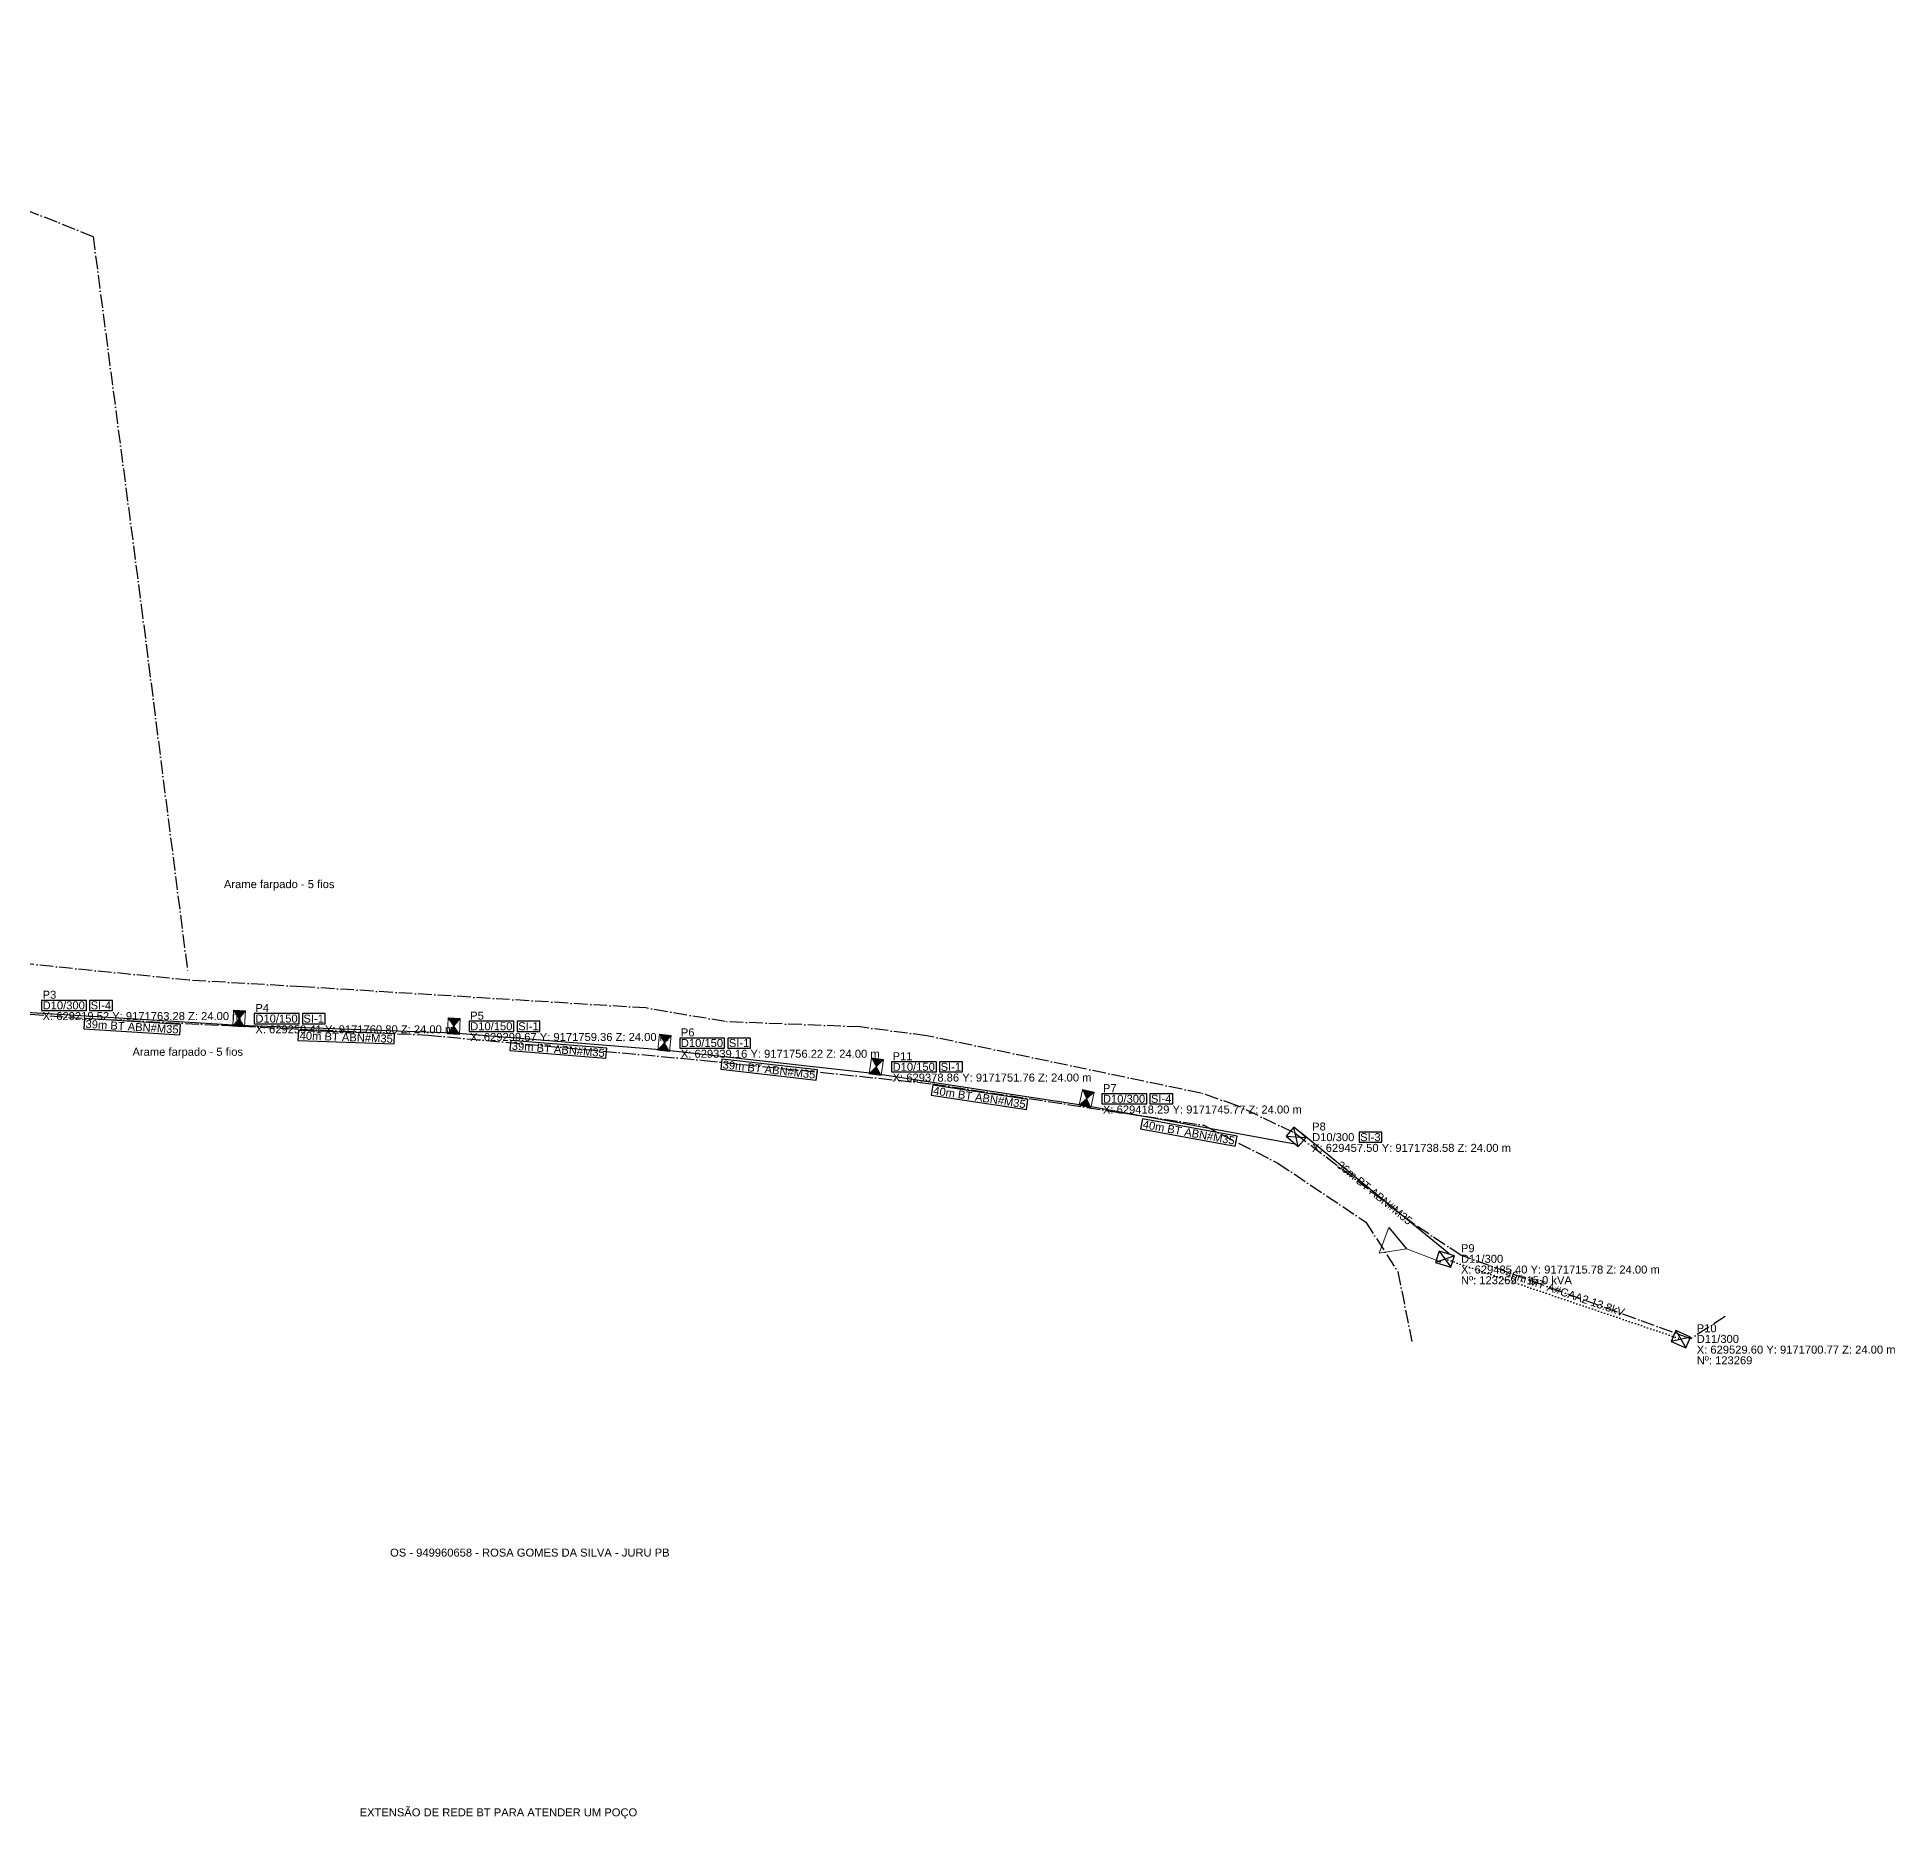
# Model space of a CAD drawing. Header units: metres. Extents: x 628954 to 629570, y 9171611 to 9171961.
# Drawn here: x 629221.5 to 629569.7, y 9171610.8 to 9171944.7 of the extents above; entities that cross this region are included whole.
import ezdxf
from ezdxf.enums import TextEntityAlignment as Align

# ---------------------------------------------------------------- set-up
doc = ezdxf.new("R2010")
doc.units = ezdxf.units.M
doc.linetypes.add('DASHDOT', pattern=[3.556, 2.54, -0.508, 0, -0.508])
doc.linetypes.add('DOT', pattern=[0.508, 0, -0.508])
for name, color, linetype in [('CERCA', 8, 'DASHDOT'), ('PONTO FOTO', 4, 'CONTINUOUS'), ('POSTE', 3, 'CONTINUOUS'), ('Poste dt', 3, 'Continuous'), ('Poste Existente', 3, 'Continuous'), ('REDE PRIMARIA - Manter', 1, 'DOT'), ('REDE SECUNDARIA - Instalar', 5, 'CONTINUOUS'), ('REDE SECUNDARIA - Manter', 5, 'CONTINUOUS'), ('TEXTOS A IMPLANTAR', 1, 'CONTINUOUS'), ('TEXTOS EXISTENTES', 7, 'CONTINUOUS'), ('TEXTOS MAPA', 8, 'CONTINUOUS'), ('TRAFO', 7, 'CONTINUOUS')]:
    doc.layers.add(name, color=color, linetype=linetype)
doc.layers.add('TRAFO A IMPLANTAR', color=7, linetype='Continuous', lineweight=9)
doc.styles.add('ARIAL', font='arial.ttf')

# ---------------------------------------------------------------- blocks, each defined once
blk = doc.blocks.new('dtp')
at = {"linetype": 'Continuous', "lineweight": 0, "ltscale": 0.01}
h = blk.add_hatch(color=0, dxfattribs=at)
h.paths.add_polyline_path([(-1.12, 1.5), (0, 0), (1.12, 1.5)])
h.paths.add_polyline_path([(-1.12, -1.5), (1.12, -1.5), (0, 0)])
at = {"color": 0, "lineweight": 0}
for p, q in [((-1.12, -1.5), (1.12, 1.5)), ((-1.12, 1.5), (1.12, -1.5)), ((1.12, 1.5), (-1.12, 1.5)), ((-1.12, 1.5), (-1.12, -1.5)), ((1.12, -1.5), (1.12, 1.5)), ((-1.12, -1.5), (1.12, -1.5))]:
    blk.add_line(p, q, dxfattribs=at)
blk = doc.blocks.new('PosteDtProjetado')
at = {"layer": 'Poste dt', "rotation": 180}
blk.add_blockref('dtp', (-0.05948, 0.026162), dxfattribs=at)
at = {"layer": 'poste', "ltscale": 0.01}
for tag, p in [('MODELO', (-3.273471, 2.731691)), ('COD', (1.964351, -1.493983))]:
    blk.add_attdef(tag, p, '', height=1.6, dxfattribs=at)
blk = doc.blocks.new('dt')
at = {"color": 0}
for p, q in [((1.120087, 1.5), (-1.120087, 1.5)), ((-1.120087, 1.5), (-1.120087, -1.5)), ((-1.120087, 1.5), (1.120087, -1.5)), ((-1.120087, -1.5), (1.120087, 1.5)), ((1.120087, -1.5), (1.120087, 1.5)), ((-1.120087, -1.5), (1.120087, -1.5))]:
    blk.add_line(p, q, dxfattribs=at)
for tag, p in [('MODELO', (-2.878805, 2.548923)), ('COD', (1.996674, -1.514935))]:
    blk.add_attdef(tag, p, '', height=1.6, dxfattribs=at)
blk = doc.blocks.new('PosteDtExistente')
at = {"layer": 'Poste Existente', "rotation": 180}
blk.add_blockref('dt', (-0.036594, -0.043517), dxfattribs=at)
at = {"layer": 'poste'}
for tag, p in [('MODELO', (-2.878805, 2.548923)), ('COD', (1.996674, -1.514935))]:
    blk.add_attdef(tag, p, '', height=1.6, dxfattribs=at)
blk = doc.blocks.new('TransformadorSemChaveExistente', base_point=(7.59, 0.14))
blk.add_line((9.58, 12), (6.92, 7.57))
at = {"layer": 'TRAFO A IMPLANTAR'}
for p, q in [((9.58, 12), (4.41, 12.09)), ((4.41, 12.09), (6.92, 7.57)), ((6.92, 7.57), (6.8, 0.86))]:
    blk.add_line(p, q, dxfattribs=at)
blk.add_circle((6.8, 0.86), 0.14, dxfattribs=at)

msp = doc.modelspace()

# ---------------------------------------------------------------- linework, layer by layer
at = {"layer": 'CERCA'}
for points in [[(629137.84, 9171944.74), (629231.98, 9171907.4), (629241.01, 9171838.22), (629249.72, 9171769.43)], [(628965.81, 9171776.98), (629012.87, 9171779.54), (629058.48, 9171778.91), (629074.08, 9171778.95), (629091.8, 9171774.86), (629119.38, 9171770.98), (629146.77, 9171767.55), (629191.06, 9171764.1), (629227.38, 9171761.04), (629256.21, 9171759.55), (629294.78, 9171757.71), (629346.53, 9171752.98), (629389.36, 9171748.58), (629440.21, 9171740.81), (629454.08, 9171733.72), (629470.57, 9171722.68), (629476.58, 9171713.36), (629479.19, 9171700.3)], [(629537.93, 9171704.95), (629531.47, 9171700.82), (629488.46, 9171716.42), (629479.7, 9171722.19), (629457.02, 9171739.49), (629446.35, 9171744.54), (629439.71, 9171746.83), (629388.25, 9171757.59), (629375.79, 9171759.24), (629350.49, 9171760.24), (629335.61, 9171762.8), (629271.39, 9171766.76), (629249.97, 9171768), (629160.94, 9171776.99)]]:
    msp.add_lwpolyline(points, dxfattribs=at)
at = {"layer": 'REDE PRIMARIA - Manter'}
msp.add_lwpolyline([(629485.4, 9171715.78), (629529.6, 9171700.77)], dxfattribs=at)
at = {"layer": 'REDE SECUNDARIA - Instalar'}
for points in [[(629219.44, 9171762.03), (629259.33, 9171759.55)], [(629259.37, 9171759.55), (629299.63, 9171758.11)], [(629299.58, 9171758.11), (629339.06, 9171754.97)], [(629339.02, 9171754.98), (629378.72, 9171750.52)], [(629378.67, 9171750.52), (629418.1, 9171744.53)], [(629418.06, 9171744.54), (629457.27, 9171737.36)]]:
    msp.add_lwpolyline(points, dxfattribs=at)
at = {"layer": 'REDE SECUNDARIA - Manter'}
msp.add_lwpolyline([(629486.19, 9171716.75), (629458.29, 9171739.55)], dxfattribs=at)
at = {"layer": 'TEXTOS A IMPLANTAR'}
for points in [[(629222.32, 9171762.33), (629230.72, 9171762.33), (629230.72, 9171764.23), (629222.32, 9171764.23), (629222.32, 9171762.33)], [(629231.32, 9171762.33), (629235.6, 9171762.33), (629235.6, 9171764.23), (629231.32, 9171764.23), (629231.32, 9171762.33)], [(629262.21, 9171759.85), (629270.61, 9171759.85), (629270.61, 9171761.75), (629262.21, 9171761.75), (629262.21, 9171759.85)], [(629271.21, 9171759.85), (629275.5, 9171759.85), (629275.5, 9171761.75), (629271.21, 9171761.75), (629271.21, 9171759.85)], [(629230.23, 9171758.9), (629248.24, 9171757.79), (629248.36, 9171759.68), (629230.35, 9171760.8), (629230.23, 9171758.9)], [(629270.39, 9171756.71), (629288.43, 9171756.06), (629288.49, 9171757.96), (629270.46, 9171758.6), (629270.39, 9171756.71)], [(629302.47, 9171758.41), (629310.88, 9171758.41), (629310.88, 9171760.31), (629302.47, 9171760.31), (629302.47, 9171758.41)], [(629311.48, 9171758.41), (629315.76, 9171758.41), (629315.76, 9171760.31), (629311.48, 9171760.31), (629311.48, 9171758.41)], [(629310.13, 9171754.82), (629328.12, 9171753.38), (629328.27, 9171755.28), (629310.28, 9171756.71), (629310.13, 9171754.82)], [(629341.96, 9171755.27), (629350.36, 9171755.27), (629350.36, 9171757.17), (629341.96, 9171757.17), (629341.96, 9171755.27)], [(629350.96, 9171755.27), (629355.24, 9171755.27), (629355.24, 9171757.17), (629350.96, 9171757.17), (629350.96, 9171755.27)], [(629349.63, 9171751.32), (629367.56, 9171749.3), (629367.78, 9171751.19), (629349.84, 9171753.21), (629349.63, 9171751.32)], [(629381.66, 9171750.81), (629390.06, 9171750.81), (629390.06, 9171752.71), (629381.66, 9171752.71), (629381.66, 9171750.81)], [(629390.66, 9171750.81), (629394.94, 9171750.81), (629394.94, 9171752.71), (629390.66, 9171752.71), (629390.66, 9171750.81)], [(629389.1, 9171746.46), (629406.94, 9171743.75), (629407.22, 9171745.63), (629389.38, 9171748.34), (629389.1, 9171746.46)], [(629421.09, 9171744.82), (629429.49, 9171744.82), (629429.49, 9171746.72), (629421.09, 9171746.72), (629421.09, 9171744.82)], [(629430.09, 9171744.82), (629434.37, 9171744.82), (629434.37, 9171746.72), (629430.09, 9171746.72), (629430.09, 9171744.82)], [(629428.35, 9171740.16), (629446.1, 9171736.91), (629446.44, 9171738.78), (629428.69, 9171742.03), (629428.35, 9171740.16)], [(629469.3, 9171737.63), (629473.58, 9171737.63), (629473.58, 9171739.53), (629469.3, 9171739.53), (629469.3, 9171737.63)]]:
    msp.add_lwpolyline(points, close=True, dxfattribs=at)

# ---------------------------------------------------------------- block references
for name, p, rotation in [('PosteDtProjetado', (629259.41, 9171760.8), 356.9552167029536), ('PosteDtProjetado', (629299.67, 9171759.36), 357.92309064187805), ('PosteDtProjetado', (629339.16, 9171756.22), 353.9424670002557), ('PosteDtProjetado', (629378.86, 9171751.76), 351.7573422536741), ('PosteDtProjetado', (629418.29, 9171745.77), 346.956), ('PosteDtExistente', (629457.5, 9171738.58), 229.26194495866062), ('PosteDtExistente', (629485.4, 9171715.78), 72.56212167308723), ('PosteDtExistente', (629529.6, 9171700.77), 66.0473307689831)]:
    msp.add_blockref(name, p, dxfattribs=dict(rotation=rotation))
at = {"layer": 'TRAFO', "rotation": 70.23900000000003}
msp.add_blockref('TransformadorSemChaveExistente', (629485.4, 9171715.78), dxfattribs=at)

# ---------------------------------------------------------------- texts
at = {"style": 'Arial'}
for s, p in [('X: 629219.52 Y: 9171763.28 Z: 24.00 m', (629222.52, 9171761.28)), ('X: 629259.41 Y: 9171760.80 Z: 24.00 m', (629262.41, 9171758.8)), ('X: 629299.67 Y: 9171759.36 Z: 24.00 m', (629302.67, 9171757.36)), ('X: 629339.16 Y: 9171756.22 Z: 24.00 m', (629342.16, 9171754.22)), ('X: 629378.86 Y: 9171751.76 Z: 24.00 m', (629381.86, 9171749.76)), ('X: 629418.29 Y: 9171745.77 Z: 24.00 m', (629421.29, 9171743.77)), ('X: 629457.50 Y: 9171738.58 Z: 24.00 m', (629460.5, 9171736.58)), ('X: 629485.40 Y: 9171715.78 Z: 24.00 m', (629488.4, 9171713.78)), ('X: 629529.60 Y: 9171700.77 Z: 24.00 m', (629532.6, 9171698.77))]:
    msp.add_text(s, height=1.5, dxfattribs=at).set_placement(p, align=Align.MIDDLE_LEFT)
at = {"layer": 'CERCA', "linetype": 'Continuous', "style": 'Arial'}
for p in [(629266.87, 9171786.01), (629249.73, 9171754.59)]:
    msp.add_text('Arame farpado - 5 fios', height=1.5, dxfattribs=at).set_placement(p, align=Align.MIDDLE_CENTER)
at = {"layer": 'PONTO FOTO', "style": 'Arial'}
for s, p in [('P3', (629222.52, 9171765.28)), ('P4', (629262.41, 9171762.8)), ('P5', (629302.67, 9171761.36)), ('P6', (629342.16, 9171758.22)), ('P11', (629381.86, 9171753.76)), ('P7', (629421.29, 9171747.77)), ('P8', (629460.5, 9171740.58)), ('P9', (629488.4, 9171717.78)), ('P10', (629532.6, 9171702.77))]:
    msp.add_text(s, height=1.5, dxfattribs=at).set_placement(p, align=Align.MIDDLE_LEFT)
at = {"layer": 'TEXTOS A IMPLANTAR', "char_height": 1.5, "attachment_point": 4, "style": 'Arial'}
for s, insert in [('D10/300', (629222.52, 9171763.28)), ('SI-4', (629231.52, 9171763.28)), ('D10/150', (629262.41, 9171760.8)), ('SI-1', (629271.41, 9171760.8)), ('D10/150', (629302.67, 9171759.36)), ('SI-1', (629311.68, 9171759.36)), ('D10/150', (629342.16, 9171756.22)), ('SI-1', (629351.16, 9171756.22)), ('D10/150', (629381.86, 9171751.76)), ('SI-1', (629390.86, 9171751.76)), ('D10/300', (629421.29, 9171745.77)), ('SI-4', (629430.29, 9171745.77)), ('SI-3', (629469.5, 9171738.58))]:
    msp.add_mtext(s, dxfattribs=dict(at, insert=insert))
at = {"layer": 'TEXTOS A IMPLANTAR', "char_height": 1.5, "attachment_point": 2, "style": 'Arial'}
for s, insert, rotation in [('39m BT ABN#M35', (629239.34, 9171760.04), 356.4488), ('40m BT ABN#M35', (629279.47, 9171758.08), 357.9485), ('39m BT ABN#M35', (629319.26, 9171755.79), 355.4509), ('39m BT ABN#M35', (629358.79, 9171752), 353.5928), ('40m BT ABN#M35', (629398.27, 9171746.79), 351.3616), ('40m BT ABN#M35', (629437.53, 9171740.21), 349.6166)]:
    msp.add_mtext(s, dxfattribs=dict(at, insert=insert, rotation=rotation))
at = {"layer": 'TEXTOS EXISTENTES', "char_height": 1.5, "attachment_point": 4, "style": 'Arial'}
for s, insert in [('D10/300', (629460.5, 9171738.58)), ('D11/300', (629488.4, 9171715.78)), ('D11/300', (629532.6, 9171700.77))]:
    msp.add_mtext(s, dxfattribs=dict(at, insert=insert))
at = {"layer": 'TEXTOS EXISTENTES', "char_height": 1.5, "attachment_point": 2, "style": 'Arial'}
for s, insert, rotation in [('36m BT ABN#M35', (629472.71, 9171728.73), 320.748), ('46m MT A#CAA2 13.8kV', (629508.15, 9171710.17), 341.2432)]:
    msp.add_mtext(s, dxfattribs=dict(at, insert=insert, rotation=rotation))
at = {"layer": 'TEXTOS MAPA', "true_color": 0xffeb3b, "style": 'Arial'}
for s, p in [('OS - 949960658 - ROSA GOMES DA SILVA - JURU PB ', (629314.15, 9171660.73)), ('EXTENSÃO DE REDE BT PARA ATENDER UM POÇO ', (629308.26, 9171612.05))]:
    msp.add_text(s, height=1.5, dxfattribs=at).set_placement(p, align=Align.MIDDLE_CENTER)
at = {"layer": 'TRAFO', "style": 'Arial'}
for s, p in [('Nº: 123269 - 15.0 kVA', (629488.4, 9171711.78)), ('Nº: 123269', (629532.6, 9171696.77))]:
    msp.add_text(s, height=1.5, dxfattribs=at).set_placement(p, align=Align.MIDDLE_LEFT)

doc.saveas('drawing.dxf')
